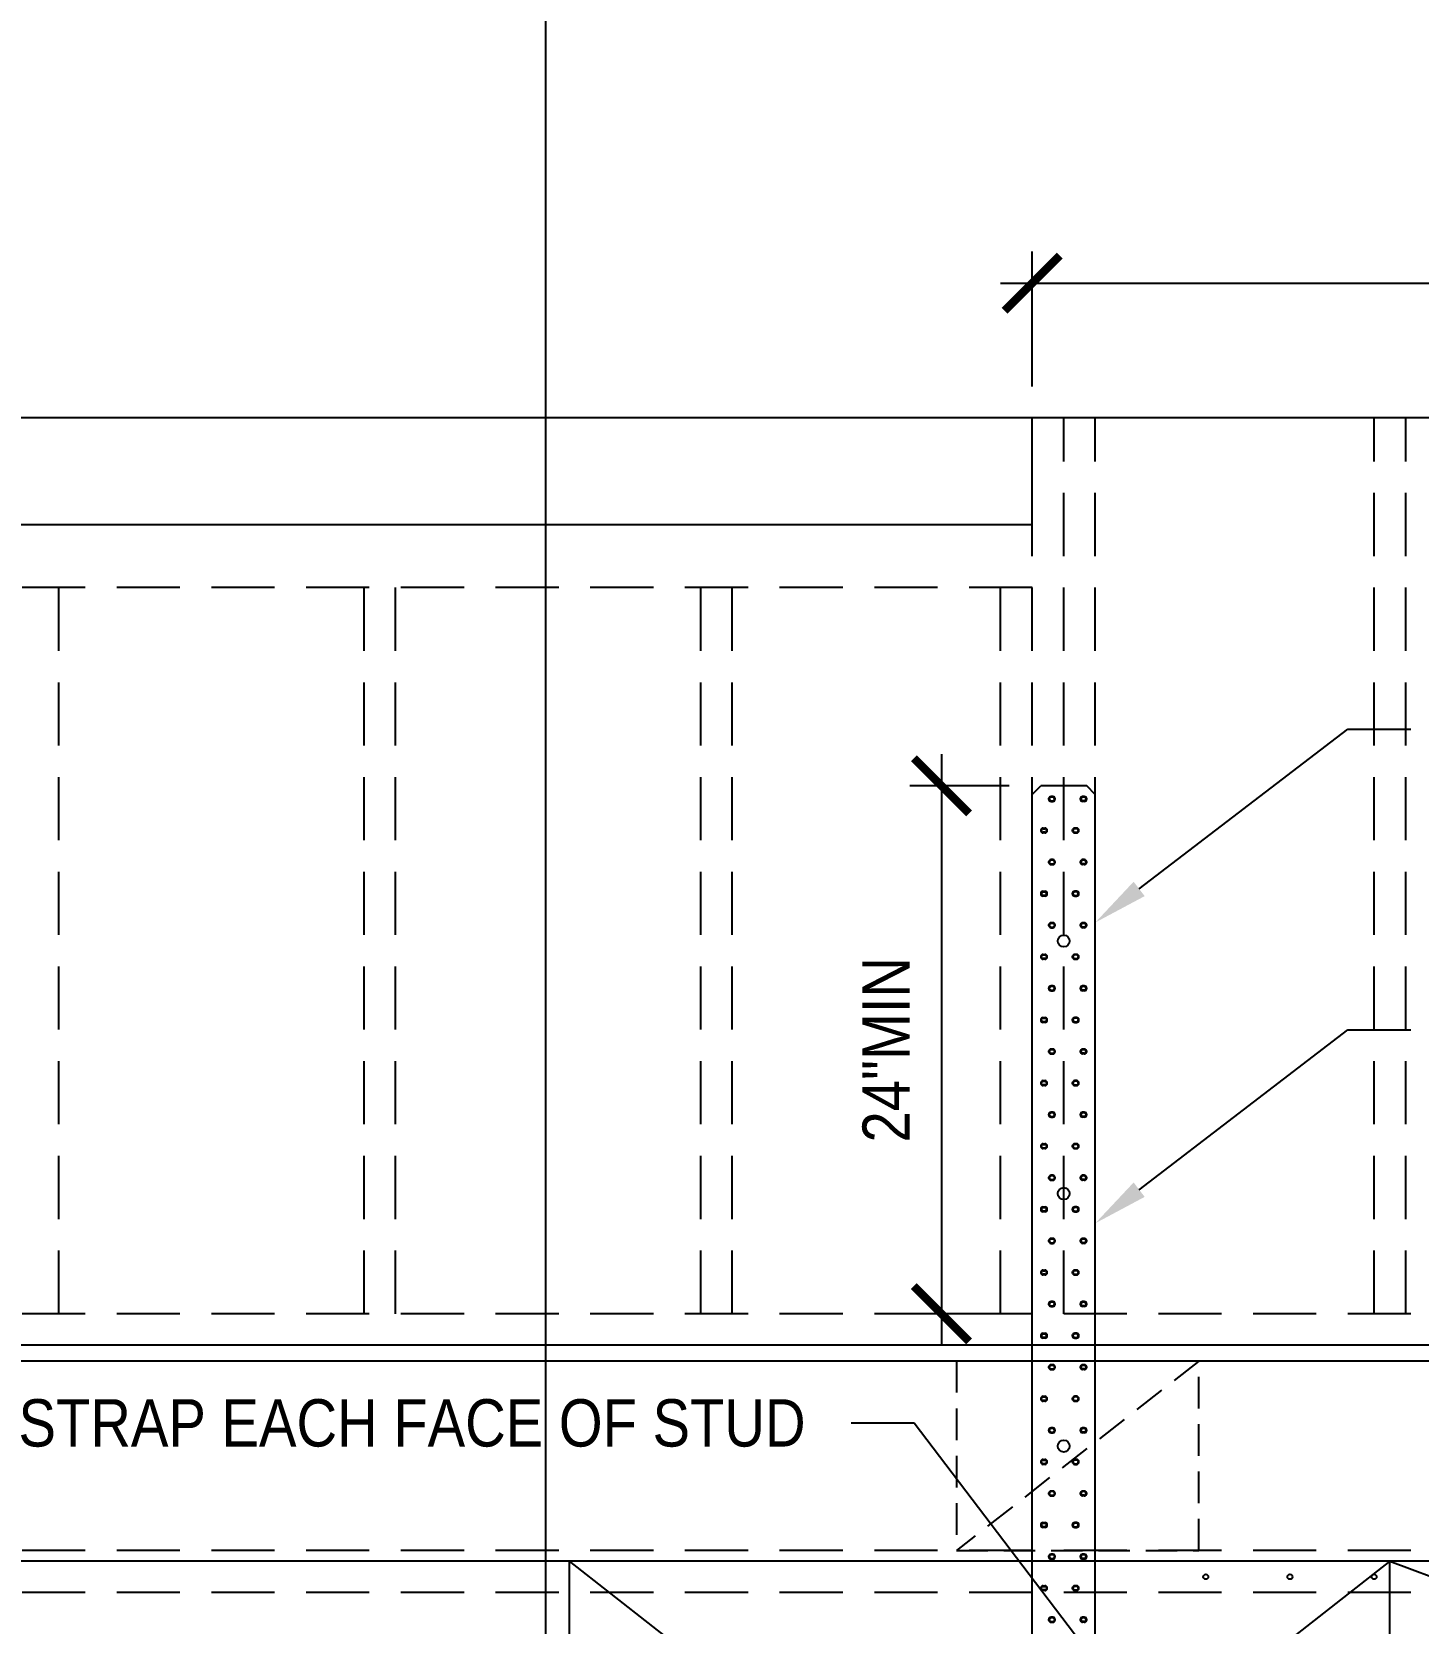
# Model space of a CAD drawing. Header units: inches. Extents: x -16404 to 14624, y -1591 to 16152.
# Drawn here: x -8966.4 to -8900.5, y 3098.9 to 3174.6 of the extents above; entities that cross this region are included whole.
import ezdxf
from ezdxf import colors
from ezdxf.entities.mleader import LeaderData, LeaderLine
from ezdxf.math import Vec2, Vec3

# ---------------------------------------------------------------- set-up
doc = ezdxf.new("R2010")
doc.units = ezdxf.units.IN
doc.header["$LTSCALE"] = 24
doc.header["$MEASUREMENT"] = 0
doc.linetypes.add('HIDDEN2', pattern=[0.1875, 0.125, -0.0625])
doc.linetypes.add('HIDDEN4', pattern=[0.09375, 0.0625, -0.03125])
doc.layers.get('0').update_dxf_attribs({"linetype": 'CONTINUOUS'})
doc.layers.get('DefPoints').update_dxf_attribs({"color": 251, "linetype": 'CONTINUOUS'})
for name, color, linetype in [('S-ANNO-DIMS', 2, 'CONTINUOUS'), ('S-ANNO-NOTE', 4, 'CONTINUOUS'), ('S-STEEL', 4, 'CONTINUOUS'), ('S-WOOD', 3, 'CONTINUOUS')]:
    doc.layers.add(name, color=color, linetype=linetype)
doc.layers.add('S-ANNO-GRID-NONPLOT', color=251, linetype='CONTINUOUS', plot=False)
doc.styles.add('Arial', font='arial.ttf', dxfattribs={"width": 0.85})
doc.dimstyles.new('DIM-24$0', dxfattribs={"dimscale": 24, "dimtxt": 0.09375, "dimasz": 0.109375, "dimexe": 0.0625, "dimexo": 0.0625, "dimgap": 0.0625, "dimtad": 1, "dimdec": 4, "dimzin": 11, "dimdsep": 46, "dimlunit": 4, "dimtxsty": 'Arial', "dimblk": 'ARCHTICK', "dimblk1": 'ARCHTICK', "dimblk2": 'ARCHTICK', "dimsah": 1, "dimcen": 0.125, "dimdle": 0.0625, "dimclrd": 256, "dimclre": 256, "dimclrt": 4, "dimadec": 0, "dimazin": 0, "dimtfac": 1, "dimtdec": 4, "dimtmove": 0, "dimatfit": 3, "dimldrblk": 'ARCHTICK', "dimfxl": 1, "dimfrac": 1, "dimtolj": 1, "dimtzin": 11, "dimarcsym": 0})
doc.dimstyles.new('DIM-24_Se', dxfattribs={"dimscale": 24, "dimtxt": 0.09375, "dimasz": 0.109375, "dimexe": 0.0625, "dimexo": 0.0625, "dimgap": 0.0625, "dimtad": 1, "dimdec": 4, "dimzin": 11, "dimdsep": 46, "dimlunit": 4, "dimtxsty": 'Arial', "dimblk": 'ARCHTICK', "dimcen": 0.125, "dimdle": 0.0625, "dimclrd": 256, "dimclre": 256, "dimclrt": 4, "dimadec": 0, "dimazin": 0, "dimtfac": 0.75, "dimtdec": 4, "dimtmove": 0, "dimatfit": 3, "dimfxl": 1, "dimfrac": 1, "dimtolj": 1, "dimtzin": 0, "dimarcsym": 0})

# ---------------------------------------------------------------- blocks, each defined once
blk = doc.blocks.new('_ARCHTICK')
at = {"color": 0, "linetype": 'ByBlock', "const_width": 0.15}
blk.add_lwpolyline([(-0.5, -0.5), (0.5, 0.5)], dxfattribs=at)
blk = doc.blocks.new('*D2103')
at = {"layer": 'DefPoints', "color": 0, "transparency": 16777216}
for p in [(-8837.84, 3162.612), (-8918.84, 3156.203), (-8837.84, 3156.203)]:
    blk.add_point(p, dxfattribs=at)
at = {"layer": 'S-ANNO-DIMS', "lineweight": -2, "transparency": 16777216}
for p, q in [((-8918.84, 3157.703), (-8918.84, 3164.112)), ((-8837.84, 3157.703), (-8837.84, 3164.112)), ((-8920.34, 3162.612), (-8836.34, 3162.612))]:
    blk.add_line(p, q, dxfattribs=at)
at = {"layer": 'S-ANNO-DIMS', "lineweight": -2, "transparency": 16777216, "xscale": 2.625, "yscale": 2.625, "zscale": 2.625, "rotation": 180}
blk.add_blockref('_ARCHTICK', (-8918.84, 3162.612), dxfattribs=at)
at = {"layer": 'S-ANNO-DIMS', "lineweight": -2, "transparency": 16777216, "xscale": 2.625, "yscale": 2.625, "zscale": 2.625}
blk.add_blockref('_ARCHTICK', (-8837.84, 3162.612), dxfattribs=at)
at = {"layer": 'S-ANNO-DIMS', "color": 4, "transparency": 16777216, "insert": (-8878.34, 3165.275), "char_height": 2.25, "attachment_point": 5, "style": 'Arial'}
blk.add_mtext('\\A1;S.W.', dxfattribs=at)
blk = doc.blocks.new('*D2115')
at = {"layer": 'DefPoints', "color": 0, "transparency": 16777216}
for p in [(-8918.434, 3138.726), (-8923.149, 3113.641), (-8918.84, 3113.641)]:
    blk.add_point(p, dxfattribs=at)
at = {"layer": 'S-ANNO-DIMS', "lineweight": -2, "transparency": 16777216}
for p, q in [((-8923.149, 3140.226), (-8923.149, 3112.141)), ((-8919.934, 3138.726), (-8924.649, 3138.726)), ((-8920.34, 3113.641), (-8924.649, 3113.641))]:
    blk.add_line(p, q, dxfattribs=at)
at = {"layer": 'S-ANNO-DIMS', "lineweight": -2, "transparency": 16777216, "xscale": 2.625, "yscale": 2.625, "zscale": 2.625}
for p, rotation in [((-8923.149, 3138.726), 90), ((-8923.149, 3113.641), 270)]:
    blk.add_blockref('_ARCHTICK', p, dxfattribs=dict(at, rotation=rotation))
at = {"layer": 'S-ANNO-DIMS', "color": 4, "transparency": 16777216, "insert": (-8925.779, 3126.184), "char_height": 2.25, "attachment_point": 5, "rotation": 90, "style": 'Arial'}
blk.add_mtext('\\A1;24"MIN', dxfattribs=at)
blk = doc.blocks.new('Se_24x36_DETAILS_GRID')
blk.add_line((7.7674, 7.6667), (7.7674, 15.3333))

msp = doc.modelspace()

# ---------------------------------------------------------------- linework, layer by layer
at = {"layer": 'S-STEEL'}
for p, q in [((-8918.83992, 3138.31975), (-8918.43367, 3138.726)), ((-8918.83992, 3087.36331), (-8918.83992, 3138.31975)), ((-8916.24617, 3138.726), (-8918.43367, 3138.726)), ((-8917.86292, 3138.21775), (-8917.94192, 3138.21775)), ((-8917.86292, 3138.21775), (-8917.94192, 3138.21775)), ((-8917.86292, 3138.1865), (-8917.94192, 3138.1865)), ((-8917.86292, 3138.1865), (-8917.94192, 3138.1865)), ((-8917.94192, 3138.0155), (-8917.86292, 3138.0155)), ((-8917.94192, 3138.0155), (-8917.86292, 3138.0155)), ((-8917.94192, 3137.98425), (-8917.86292, 3137.98425)), ((-8917.94192, 3137.98425), (-8917.86292, 3137.98425)), ((-8916.36292, 3138.21775), (-8916.44192, 3138.21775)), ((-8916.36292, 3138.21775), (-8916.44192, 3138.21775)), ((-8916.36292, 3138.1865), (-8916.44192, 3138.1865)), ((-8916.36292, 3138.1865), (-8916.44192, 3138.1865)), ((-8916.36292, 3138.0155), (-8916.44192, 3138.0155)), ((-8916.36292, 3138.0155), (-8916.44192, 3138.0155)), ((-8916.36292, 3137.98425), (-8916.44192, 3137.98425)), ((-8916.36292, 3137.98425), (-8916.44192, 3137.98425)), ((-8915.83992, 3138.31975), (-8916.24617, 3138.726)), ((-8915.83992, 3087.47403), (-8915.83992, 3138.31975)), ((-8918.31692, 3136.71775), (-8918.23792, 3136.71775)), ((-8918.31692, 3136.6865), (-8918.23792, 3136.6865)), ((-8918.23792, 3136.5155), (-8918.31692, 3136.5155)), ((-8918.23792, 3136.48425), (-8918.31692, 3136.48425)), ((-8916.73792, 3136.71775), (-8916.81692, 3136.71775)), ((-8916.73792, 3136.6865), (-8916.81692, 3136.6865)), ((-8916.81692, 3136.5155), (-8916.73792, 3136.5155)), ((-8916.81692, 3136.48425), (-8916.73792, 3136.48425)), ((-8917.86292, 3135.21775), (-8917.94192, 3135.21775)), ((-8917.86292, 3135.1865), (-8917.94192, 3135.1865)), ((-8917.94192, 3135.0155), (-8917.86292, 3135.0155)), ((-8917.94192, 3134.98425), (-8917.86292, 3134.98425)), ((-8916.36292, 3135.21775), (-8916.44192, 3135.21775)), ((-8916.36292, 3135.1865), (-8916.44192, 3135.1865)), ((-8916.36292, 3135.0155), (-8916.44192, 3135.0155)), ((-8916.36292, 3134.98425), (-8916.44192, 3134.98425)), ((-8918.31692, 3133.71775), (-8918.23792, 3133.71775)), ((-8918.31692, 3133.6865), (-8918.23792, 3133.6865)), ((-8918.23792, 3133.5155), (-8918.31692, 3133.5155)), ((-8918.23792, 3133.48425), (-8918.31692, 3133.48425)), ((-8916.73792, 3133.71775), (-8916.81692, 3133.71775)), ((-8916.73792, 3133.6865), (-8916.81692, 3133.6865)), ((-8916.81692, 3133.5155), (-8916.73792, 3133.5155)), ((-8916.81692, 3133.48425), (-8916.73792, 3133.48425)), ((-8917.86292, 3132.21775), (-8917.94192, 3132.21775)), ((-8917.86292, 3132.1865), (-8917.94192, 3132.1865)), ((-8917.94192, 3132.0155), (-8917.86292, 3132.0155)), ((-8917.94192, 3131.98425), (-8917.86292, 3131.98425)), ((-8916.36292, 3132.21775), (-8916.44192, 3132.21775)), ((-8916.36292, 3132.1865), (-8916.44192, 3132.1865)), ((-8916.36292, 3132.0155), (-8916.44192, 3132.0155)), ((-8916.36292, 3131.98425), (-8916.44192, 3131.98425)), ((-8918.31692, 3130.71775), (-8918.23792, 3130.71775)), ((-8918.31692, 3130.6865), (-8918.23792, 3130.6865)), ((-8918.23792, 3130.5155), (-8918.31692, 3130.5155)), ((-8918.23792, 3130.48425), (-8918.31692, 3130.48425)), ((-8916.73792, 3130.71775), (-8916.81692, 3130.71775)), ((-8916.73792, 3130.6865), (-8916.81692, 3130.6865)), ((-8916.81692, 3130.5155), (-8916.73792, 3130.5155)), ((-8916.81692, 3130.48425), (-8916.73792, 3130.48425)), ((-8917.86292, 3129.21775), (-8917.94192, 3129.21775)), ((-8917.86292, 3129.1865), (-8917.94192, 3129.1865)), ((-8917.94192, 3129.0155), (-8917.86292, 3129.0155)), ((-8917.94192, 3128.98425), (-8917.86292, 3128.98425)), ((-8916.36292, 3129.21775), (-8916.44192, 3129.21775)), ((-8916.36292, 3129.1865), (-8916.44192, 3129.1865)), ((-8916.36292, 3129.0155), (-8916.44192, 3129.0155)), ((-8916.36292, 3128.98425), (-8916.44192, 3128.98425)), ((-8918.31692, 3127.71775), (-8918.23792, 3127.71775)), ((-8918.31692, 3127.6865), (-8918.23792, 3127.6865)), ((-8918.23792, 3127.5155), (-8918.31692, 3127.5155)), ((-8918.23792, 3127.48425), (-8918.31692, 3127.48425)), ((-8916.73792, 3127.71775), (-8916.81692, 3127.71775)), ((-8916.73792, 3127.6865), (-8916.81692, 3127.6865)), ((-8916.81692, 3127.5155), (-8916.73792, 3127.5155)), ((-8916.81692, 3127.48425), (-8916.73792, 3127.48425)), ((-8917.86292, 3126.21775), (-8917.94192, 3126.21775)), ((-8917.86292, 3126.1865), (-8917.94192, 3126.1865)), ((-8917.94192, 3126.0155), (-8917.86292, 3126.0155)), ((-8917.94192, 3125.98425), (-8917.86292, 3125.98425)), ((-8916.36292, 3126.21775), (-8916.44192, 3126.21775)), ((-8916.36292, 3126.1865), (-8916.44192, 3126.1865)), ((-8916.36292, 3126.0155), (-8916.44192, 3126.0155)), ((-8916.36292, 3125.98425), (-8916.44192, 3125.98425)), ((-8918.31692, 3124.71775), (-8918.23792, 3124.71775)), ((-8918.31692, 3124.6865), (-8918.23792, 3124.6865)), ((-8918.23792, 3124.5155), (-8918.31692, 3124.5155)), ((-8918.23792, 3124.48425), (-8918.31692, 3124.48425)), ((-8916.73792, 3124.71775), (-8916.81692, 3124.71775)), ((-8916.73792, 3124.6865), (-8916.81692, 3124.6865)), ((-8916.81692, 3124.5155), (-8916.73792, 3124.5155)), ((-8916.81692, 3124.48425), (-8916.73792, 3124.48425)), ((-8917.86292, 3123.21775), (-8917.94192, 3123.21775)), ((-8917.86292, 3123.1865), (-8917.94192, 3123.1865)), ((-8917.94192, 3123.0155), (-8917.86292, 3123.0155)), ((-8917.94192, 3122.98425), (-8917.86292, 3122.98425)), ((-8916.36292, 3123.21775), (-8916.44192, 3123.21775)), ((-8916.36292, 3123.1865), (-8916.44192, 3123.1865)), ((-8916.36292, 3123.0155), (-8916.44192, 3123.0155)), ((-8916.36292, 3122.98425), (-8916.44192, 3122.98425)), ((-8918.31692, 3121.71775), (-8918.23792, 3121.71775)), ((-8918.31692, 3121.6865), (-8918.23792, 3121.6865)), ((-8918.23792, 3121.5155), (-8918.31692, 3121.5155)), ((-8918.23792, 3121.48425), (-8918.31692, 3121.48425)), ((-8916.73792, 3121.71775), (-8916.81692, 3121.71775)), ((-8916.73792, 3121.6865), (-8916.81692, 3121.6865)), ((-8916.81692, 3121.5155), (-8916.73792, 3121.5155)), ((-8916.81692, 3121.48425), (-8916.73792, 3121.48425)), ((-8917.86292, 3120.21775), (-8917.94192, 3120.21775)), ((-8917.86292, 3120.1865), (-8917.94192, 3120.1865)), ((-8917.94192, 3120.0155), (-8917.86292, 3120.0155)), ((-8917.94192, 3119.98425), (-8917.86292, 3119.98425)), ((-8916.36292, 3120.21775), (-8916.44192, 3120.21775)), ((-8916.36292, 3120.1865), (-8916.44192, 3120.1865)), ((-8916.36292, 3120.0155), (-8916.44192, 3120.0155)), ((-8916.36292, 3119.98425), (-8916.44192, 3119.98425)), ((-8918.31692, 3118.71775), (-8918.23792, 3118.71775)), ((-8918.31692, 3118.6865), (-8918.23792, 3118.6865)), ((-8918.23792, 3118.5155), (-8918.31692, 3118.5155)), ((-8918.23792, 3118.48425), (-8918.31692, 3118.48425)), ((-8916.73792, 3118.71775), (-8916.81692, 3118.71775)), ((-8916.73792, 3118.6865), (-8916.81692, 3118.6865)), ((-8916.81692, 3118.5155), (-8916.73792, 3118.5155)), ((-8916.81692, 3118.48425), (-8916.73792, 3118.48425)), ((-8917.86292, 3117.21775), (-8917.94192, 3117.21775)), ((-8917.86292, 3117.1865), (-8917.94192, 3117.1865)), ((-8917.94192, 3117.0155), (-8917.86292, 3117.0155)), ((-8917.94192, 3116.98425), (-8917.86292, 3116.98425)), ((-8916.36292, 3117.21775), (-8916.44192, 3117.21775)), ((-8916.36292, 3117.1865), (-8916.44192, 3117.1865)), ((-8916.36292, 3117.0155), (-8916.44192, 3117.0155)), ((-8916.36292, 3116.98425), (-8916.44192, 3116.98425)), ((-8918.31692, 3115.71775), (-8918.23792, 3115.71775)), ((-8918.31692, 3115.6865), (-8918.23792, 3115.6865)), ((-8918.23792, 3115.5155), (-8918.31692, 3115.5155)), ((-8918.23792, 3115.48425), (-8918.31692, 3115.48425)), ((-8916.73792, 3115.71775), (-8916.81692, 3115.71775)), ((-8916.73792, 3115.6865), (-8916.81692, 3115.6865)), ((-8916.81692, 3115.5155), (-8916.73792, 3115.5155)), ((-8916.81692, 3115.48425), (-8916.73792, 3115.48425)), ((-8917.86292, 3114.21775), (-8917.94192, 3114.21775)), ((-8917.86292, 3114.1865), (-8917.94192, 3114.1865)), ((-8917.94192, 3114.0155), (-8917.86292, 3114.0155)), ((-8917.94192, 3113.98425), (-8917.86292, 3113.98425)), ((-8916.36292, 3114.21775), (-8916.44192, 3114.21775)), ((-8916.36292, 3114.1865), (-8916.44192, 3114.1865)), ((-8916.36292, 3114.0155), (-8916.44192, 3114.0155)), ((-8916.36292, 3113.98425), (-8916.44192, 3113.98425)), ((-8918.31692, 3112.71775), (-8918.23792, 3112.71775)), ((-8918.31692, 3112.6865), (-8918.23792, 3112.6865)), ((-8918.23792, 3112.5155), (-8918.31692, 3112.5155)), ((-8918.23792, 3112.48425), (-8918.31692, 3112.48425)), ((-8916.73792, 3112.71775), (-8916.81692, 3112.71775)), ((-8916.73792, 3112.6865), (-8916.81692, 3112.6865)), ((-8916.81692, 3112.5155), (-8916.73792, 3112.5155)), ((-8916.81692, 3112.48425), (-8916.73792, 3112.48425)), ((-8917.86292, 3111.21775), (-8917.94192, 3111.21775)), ((-8917.86292, 3111.1865), (-8917.94192, 3111.1865)), ((-8917.94192, 3111.0155), (-8917.86292, 3111.0155)), ((-8917.94192, 3110.98425), (-8917.86292, 3110.98425)), ((-8916.36292, 3111.21775), (-8916.44192, 3111.21775)), ((-8916.36292, 3111.1865), (-8916.44192, 3111.1865)), ((-8916.36292, 3111.0155), (-8916.44192, 3111.0155)), ((-8916.36292, 3110.98425), (-8916.44192, 3110.98425)), ((-8918.31692, 3109.71775), (-8918.23792, 3109.71775)), ((-8918.31692, 3109.6865), (-8918.23792, 3109.6865)), ((-8918.23792, 3109.5155), (-8918.31692, 3109.5155)), ((-8918.23792, 3109.48425), (-8918.31692, 3109.48425)), ((-8916.73792, 3109.71775), (-8916.81692, 3109.71775)), ((-8916.73792, 3109.6865), (-8916.81692, 3109.6865)), ((-8916.81692, 3109.5155), (-8916.73792, 3109.5155)), ((-8916.81692, 3109.48425), (-8916.73792, 3109.48425)), ((-8917.86292, 3108.21775), (-8917.94192, 3108.21775)), ((-8917.86292, 3108.1865), (-8917.94192, 3108.1865)), ((-8917.94192, 3108.0155), (-8917.86292, 3108.0155)), ((-8917.94192, 3107.98425), (-8917.86292, 3107.98425)), ((-8916.36292, 3108.21775), (-8916.44192, 3108.21775)), ((-8916.36292, 3108.1865), (-8916.44192, 3108.1865)), ((-8916.36292, 3108.0155), (-8916.44192, 3108.0155)), ((-8916.36292, 3107.98425), (-8916.44192, 3107.98425)), ((-8918.31692, 3106.71775), (-8918.23792, 3106.71775)), ((-8918.31692, 3106.6865), (-8918.23792, 3106.6865)), ((-8918.23792, 3106.5155), (-8918.31692, 3106.5155)), ((-8918.23792, 3106.48425), (-8918.31692, 3106.48425)), ((-8916.73792, 3106.71775), (-8916.81692, 3106.71775)), ((-8916.73792, 3106.6865), (-8916.81692, 3106.6865)), ((-8916.81692, 3106.5155), (-8916.73792, 3106.5155)), ((-8916.81692, 3106.48425), (-8916.73792, 3106.48425)), ((-8917.86292, 3105.21775), (-8917.94192, 3105.21775)), ((-8917.86292, 3105.1865), (-8917.94192, 3105.1865)), ((-8917.94192, 3105.0155), (-8917.86292, 3105.0155)), ((-8917.94192, 3104.98425), (-8917.86292, 3104.98425)), ((-8916.36292, 3105.21775), (-8916.44192, 3105.21775)), ((-8916.36292, 3105.1865), (-8916.44192, 3105.1865)), ((-8916.36292, 3105.0155), (-8916.44192, 3105.0155)), ((-8916.36292, 3104.98425), (-8916.44192, 3104.98425)), ((-8918.31692, 3103.71775), (-8918.23792, 3103.71775)), ((-8918.31692, 3103.6865), (-8918.23792, 3103.6865)), ((-8918.23792, 3103.5155), (-8918.31692, 3103.5155)), ((-8918.23792, 3103.48425), (-8918.31692, 3103.48425)), ((-8916.73792, 3103.71775), (-8916.81692, 3103.71775)), ((-8916.73792, 3103.6865), (-8916.81692, 3103.6865)), ((-8916.81692, 3103.5155), (-8916.73792, 3103.5155)), ((-8916.81692, 3103.48425), (-8916.73792, 3103.48425)), ((-8917.86292, 3102.21775), (-8917.94192, 3102.21775)), ((-8917.86292, 3102.1865), (-8917.94192, 3102.1865)), ((-8917.94192, 3102.0155), (-8917.86292, 3102.0155)), ((-8917.94192, 3101.98425), (-8917.86292, 3101.98425)), ((-8916.36292, 3102.21775), (-8916.44192, 3102.21775)), ((-8916.36292, 3102.1865), (-8916.44192, 3102.1865)), ((-8916.36292, 3102.0155), (-8916.44192, 3102.0155)), ((-8916.36292, 3101.98425), (-8916.44192, 3101.98425)), ((-8918.31692, 3100.71775), (-8918.23792, 3100.71775)), ((-8918.31692, 3100.6865), (-8918.23792, 3100.6865)), ((-8918.23792, 3100.5155), (-8918.31692, 3100.5155)), ((-8918.23792, 3100.48425), (-8918.31692, 3100.48425)), ((-8916.73792, 3100.71775), (-8916.81692, 3100.71775)), ((-8916.73792, 3100.6865), (-8916.81692, 3100.6865)), ((-8916.81692, 3100.5155), (-8916.73792, 3100.5155)), ((-8916.81692, 3100.48425), (-8916.73792, 3100.48425)), ((-8917.86292, 3099.21775), (-8917.94192, 3099.21775)), ((-8917.86292, 3099.1865), (-8917.94192, 3099.1865)), ((-8917.94192, 3099.0155), (-8917.86292, 3099.0155)), ((-8917.94192, 3098.98425), (-8917.86292, 3098.98425)), ((-8916.36292, 3099.21775), (-8916.44192, 3099.21775)), ((-8916.36292, 3099.1865), (-8916.44192, 3099.1865)), ((-8916.36292, 3099.0155), (-8916.44192, 3099.0155)), ((-8916.36292, 3098.98425), (-8916.44192, 3098.98425))]:
    msp.add_line(p, q, dxfattribs=at)
for centre in [(-8917.33992, 3131.351), (-8917.33992, 3119.351), (-8917.33992, 3107.351)]:
    msp.add_circle(centre, 0.28125, dxfattribs=at)
for centre, radius, start, end in [((-8917.94192, 3138.101), 0.11675, 90, 270), ((-8917.94192, 3138.101), 0.11675, 90, 270), ((-8917.94192, 3138.101), 0.0855, 90, 270), ((-8917.94192, 3138.101), 0.0855, 90, 270), ((-8917.86292, 3138.101), 0.11675, 270, 90), ((-8917.86292, 3138.101), 0.11675, 270, 90), ((-8917.86292, 3138.101), 0.0855, 270, 90), ((-8917.86292, 3138.101), 0.0855, 270, 90), ((-8916.44192, 3138.101), 0.11675, 90, 270), ((-8916.44192, 3138.101), 0.11675, 90, 270), ((-8916.44192, 3138.101), 0.0855, 90, 270), ((-8916.44192, 3138.101), 0.0855, 90, 270), ((-8916.36292, 3138.101), 0.11675, 270, 90), ((-8916.36292, 3138.101), 0.11675, 270, 90), ((-8916.36292, 3138.101), 0.0855, 270, 90), ((-8916.36292, 3138.101), 0.0855, 270, 90), ((-8918.31692, 3136.601), 0.11675, 90, 270), ((-8918.31692, 3136.601), 0.0855, 90, 270), ((-8918.23792, 3136.601), 0.11675, 270, 90), ((-8918.23792, 3136.601), 0.0855, 270, 90), ((-8916.81692, 3136.601), 0.11675, 90, 270), ((-8916.81692, 3136.601), 0.0855, 90, 270), ((-8916.73792, 3136.601), 0.11675, 270, 90), ((-8916.73792, 3136.601), 0.0855, 270, 90), ((-8917.94192, 3135.101), 0.11675, 90, 270), ((-8917.94192, 3135.101), 0.0855, 90, 270), ((-8917.86292, 3135.101), 0.11675, 270, 90), ((-8917.86292, 3135.101), 0.0855, 270, 90), ((-8916.44192, 3135.101), 0.11675, 90, 270), ((-8916.44192, 3135.101), 0.0855, 90, 270), ((-8916.36292, 3135.101), 0.11675, 270, 90), ((-8916.36292, 3135.101), 0.0855, 270, 90), ((-8918.31692, 3133.601), 0.11675, 90, 270), ((-8918.31692, 3133.601), 0.0855, 90, 270), ((-8918.23792, 3133.601), 0.11675, 270, 90), ((-8918.23792, 3133.601), 0.0855, 270, 90), ((-8916.81692, 3133.601), 0.11675, 90, 270), ((-8916.81692, 3133.601), 0.0855, 90, 270), ((-8916.73792, 3133.601), 0.11675, 270, 90), ((-8916.73792, 3133.601), 0.0855, 270, 90), ((-8917.94192, 3132.101), 0.11675, 90, 270), ((-8917.94192, 3132.101), 0.0855, 90, 270), ((-8917.86292, 3132.101), 0.11675, 270, 90), ((-8917.86292, 3132.101), 0.0855, 270, 90), ((-8916.44192, 3132.101), 0.11675, 90, 270), ((-8916.44192, 3132.101), 0.0855, 90, 270), ((-8916.36292, 3132.101), 0.11675, 270, 90), ((-8916.36292, 3132.101), 0.0855, 270, 90), ((-8918.31692, 3130.601), 0.11675, 90, 270), ((-8918.31692, 3130.601), 0.0855, 90, 270), ((-8918.23792, 3130.601), 0.11675, 270, 90), ((-8918.23792, 3130.601), 0.0855, 270, 90), ((-8916.81692, 3130.601), 0.11675, 90, 270), ((-8916.81692, 3130.601), 0.0855, 90, 270), ((-8916.73792, 3130.601), 0.11675, 270, 90), ((-8916.73792, 3130.601), 0.0855, 270, 90), ((-8917.94192, 3129.101), 0.11675, 90, 270), ((-8917.94192, 3129.101), 0.0855, 90, 270), ((-8917.86292, 3129.101), 0.11675, 270, 90), ((-8917.86292, 3129.101), 0.0855, 270, 90), ((-8916.44192, 3129.101), 0.11675, 90, 270), ((-8916.44192, 3129.101), 0.0855, 90, 270), ((-8916.36292, 3129.101), 0.11675, 270, 90), ((-8916.36292, 3129.101), 0.0855, 270, 90), ((-8918.31692, 3127.601), 0.11675, 90, 270), ((-8918.31692, 3127.601), 0.0855, 90, 270), ((-8918.23792, 3127.601), 0.11675, 270, 90), ((-8918.23792, 3127.601), 0.0855, 270, 90), ((-8916.81692, 3127.601), 0.11675, 90, 270), ((-8916.81692, 3127.601), 0.0855, 90, 270), ((-8916.73792, 3127.601), 0.11675, 270, 90), ((-8916.73792, 3127.601), 0.0855, 270, 90), ((-8917.94192, 3126.101), 0.11675, 90, 270), ((-8917.94192, 3126.101), 0.0855, 90, 270), ((-8917.86292, 3126.101), 0.11675, 270, 90), ((-8917.86292, 3126.101), 0.0855, 270, 90), ((-8916.44192, 3126.101), 0.11675, 90, 270), ((-8916.44192, 3126.101), 0.0855, 90, 270), ((-8916.36292, 3126.101), 0.11675, 270, 90), ((-8916.36292, 3126.101), 0.0855, 270, 90), ((-8918.31692, 3124.601), 0.11675, 90, 270), ((-8918.31692, 3124.601), 0.0855, 90, 270), ((-8918.23792, 3124.601), 0.11675, 270, 90), ((-8918.23792, 3124.601), 0.0855, 270, 90), ((-8916.81692, 3124.601), 0.11675, 90, 270), ((-8916.81692, 3124.601), 0.0855, 90, 270), ((-8916.73792, 3124.601), 0.11675, 270, 90), ((-8916.73792, 3124.601), 0.0855, 270, 90), ((-8917.94192, 3123.101), 0.11675, 90, 270), ((-8917.94192, 3123.101), 0.0855, 90, 270), ((-8917.86292, 3123.101), 0.11675, 270, 90), ((-8917.86292, 3123.101), 0.0855, 270, 90), ((-8916.44192, 3123.101), 0.11675, 90, 270), ((-8916.44192, 3123.101), 0.0855, 90, 270), ((-8916.36292, 3123.101), 0.11675, 270, 90), ((-8916.36292, 3123.101), 0.0855, 270, 90), ((-8918.31692, 3121.601), 0.11675, 90, 270), ((-8918.31692, 3121.601), 0.0855, 90, 270), ((-8918.23792, 3121.601), 0.11675, 270, 90), ((-8918.23792, 3121.601), 0.0855, 270, 90), ((-8916.81692, 3121.601), 0.11675, 90, 270), ((-8916.81692, 3121.601), 0.0855, 90, 270), ((-8916.73792, 3121.601), 0.11675, 270, 90), ((-8916.73792, 3121.601), 0.0855, 270, 90), ((-8917.94192, 3120.101), 0.11675, 90, 270), ((-8917.94192, 3120.101), 0.0855, 90, 270), ((-8917.86292, 3120.101), 0.11675, 270, 90), ((-8917.86292, 3120.101), 0.0855, 270, 90), ((-8916.44192, 3120.101), 0.11675, 90, 270), ((-8916.44192, 3120.101), 0.0855, 90, 270), ((-8916.36292, 3120.101), 0.11675, 270, 90), ((-8916.36292, 3120.101), 0.0855, 270, 90), ((-8918.31692, 3118.601), 0.11675, 90, 270), ((-8918.31692, 3118.601), 0.0855, 90, 270), ((-8918.23792, 3118.601), 0.11675, 270, 90), ((-8918.23792, 3118.601), 0.0855, 270, 90), ((-8916.81692, 3118.601), 0.11675, 90, 270), ((-8916.81692, 3118.601), 0.0855, 90, 270), ((-8916.73792, 3118.601), 0.11675, 270, 90), ((-8916.73792, 3118.601), 0.0855, 270, 90), ((-8917.94192, 3117.101), 0.11675, 90, 270), ((-8917.94192, 3117.101), 0.0855, 90, 270), ((-8917.86292, 3117.101), 0.11675, 270, 90), ((-8917.86292, 3117.101), 0.0855, 270, 90), ((-8916.44192, 3117.101), 0.11675, 90, 270), ((-8916.44192, 3117.101), 0.0855, 90, 270), ((-8916.36292, 3117.101), 0.11675, 270, 90), ((-8916.36292, 3117.101), 0.0855, 270, 90), ((-8918.31692, 3115.601), 0.11675, 90, 270), ((-8918.31692, 3115.601), 0.0855, 90, 270), ((-8918.23792, 3115.601), 0.11675, 270, 90), ((-8918.23792, 3115.601), 0.0855, 270, 90), ((-8916.81692, 3115.601), 0.11675, 90, 270), ((-8916.81692, 3115.601), 0.0855, 90, 270), ((-8916.73792, 3115.601), 0.11675, 270, 90), ((-8916.73792, 3115.601), 0.0855, 270, 90), ((-8917.94192, 3114.101), 0.11675, 90, 270), ((-8917.94192, 3114.101), 0.0855, 90, 270), ((-8917.86292, 3114.101), 0.11675, 270, 90), ((-8917.86292, 3114.101), 0.0855, 270, 90), ((-8916.44192, 3114.101), 0.11675, 90, 270), ((-8916.44192, 3114.101), 0.0855, 90, 270), ((-8916.36292, 3114.101), 0.11675, 270, 90), ((-8916.36292, 3114.101), 0.0855, 270, 90), ((-8918.31692, 3112.601), 0.11675, 90, 270), ((-8918.31692, 3112.601), 0.0855, 90, 270), ((-8918.23792, 3112.601), 0.11675, 270, 90), ((-8918.23792, 3112.601), 0.0855, 270, 90), ((-8916.81692, 3112.601), 0.11675, 90, 270), ((-8916.81692, 3112.601), 0.0855, 90, 270), ((-8916.73792, 3112.601), 0.11675, 270, 90), ((-8916.73792, 3112.601), 0.0855, 270, 90), ((-8917.94192, 3111.101), 0.11675, 90, 270), ((-8917.94192, 3111.101), 0.0855, 90, 270), ((-8917.86292, 3111.101), 0.11675, 270, 90), ((-8917.86292, 3111.101), 0.0855, 270, 90), ((-8916.44192, 3111.101), 0.11675, 90, 270), ((-8916.44192, 3111.101), 0.0855, 90, 270), ((-8916.36292, 3111.101), 0.11675, 270, 90), ((-8916.36292, 3111.101), 0.0855, 270, 90), ((-8918.31692, 3109.601), 0.11675, 90, 270), ((-8918.31692, 3109.601), 0.0855, 90, 270), ((-8918.23792, 3109.601), 0.11675, 270, 90), ((-8918.23792, 3109.601), 0.0855, 270, 90), ((-8916.81692, 3109.601), 0.11675, 90, 270), ((-8916.81692, 3109.601), 0.0855, 90, 270), ((-8916.73792, 3109.601), 0.11675, 270, 90), ((-8916.73792, 3109.601), 0.0855, 270, 90), ((-8917.94192, 3108.101), 0.11675, 90, 270), ((-8917.94192, 3108.101), 0.0855, 90, 270), ((-8917.86292, 3108.101), 0.11675, 270, 90), ((-8917.86292, 3108.101), 0.0855, 270, 90), ((-8916.44192, 3108.101), 0.11675, 90, 270), ((-8916.44192, 3108.101), 0.0855, 90, 270), ((-8916.36292, 3108.101), 0.11675, 270, 90), ((-8916.36292, 3108.101), 0.0855, 270, 90), ((-8918.31692, 3106.601), 0.11675, 90, 270), ((-8918.31692, 3106.601), 0.0855, 90, 270), ((-8918.23792, 3106.601), 0.11675, 270, 90), ((-8918.23792, 3106.601), 0.0855, 270, 90), ((-8916.81692, 3106.601), 0.11675, 90, 270), ((-8916.81692, 3106.601), 0.0855, 90, 270), ((-8916.73792, 3106.601), 0.11675, 270, 90), ((-8916.73792, 3106.601), 0.0855, 270, 90), ((-8917.94192, 3105.101), 0.11675, 90, 270), ((-8917.94192, 3105.101), 0.0855, 90, 270), ((-8917.86292, 3105.101), 0.11675, 270, 90), ((-8917.86292, 3105.101), 0.0855, 270, 90), ((-8916.44192, 3105.101), 0.11675, 90, 270), ((-8916.44192, 3105.101), 0.0855, 90, 270), ((-8916.36292, 3105.101), 0.11675, 270, 90), ((-8916.36292, 3105.101), 0.0855, 270, 90), ((-8918.31692, 3103.601), 0.11675, 90, 270), ((-8918.31692, 3103.601), 0.0855, 90, 270), ((-8918.23792, 3103.601), 0.11675, 270, 90), ((-8918.23792, 3103.601), 0.0855, 270, 90), ((-8916.81692, 3103.601), 0.11675, 90, 270), ((-8916.81692, 3103.601), 0.0855, 90, 270), ((-8916.73792, 3103.601), 0.11675, 270, 90), ((-8916.73792, 3103.601), 0.0855, 270, 90), ((-8917.94192, 3102.101), 0.11675, 90, 270), ((-8917.94192, 3102.101), 0.0855, 90, 270), ((-8917.86292, 3102.101), 0.11675, 270, 90), ((-8917.86292, 3102.101), 0.0855, 270, 90), ((-8916.44192, 3102.101), 0.11675, 90, 270), ((-8916.44192, 3102.101), 0.0855, 90, 270), ((-8916.36292, 3102.101), 0.11675, 270, 90), ((-8916.36292, 3102.101), 0.0855, 270, 90), ((-8918.31692, 3100.601), 0.11675, 90, 270), ((-8918.31692, 3100.601), 0.0855, 90, 270), ((-8918.23792, 3100.601), 0.11675, 270, 90), ((-8918.23792, 3100.601), 0.0855, 270, 90), ((-8916.81692, 3100.601), 0.11675, 90, 270), ((-8916.81692, 3100.601), 0.0855, 90, 270), ((-8916.73792, 3100.601), 0.11675, 270, 90), ((-8916.73792, 3100.601), 0.0855, 270, 90), ((-8917.94192, 3099.101), 0.11675, 90, 270), ((-8917.94192, 3099.101), 0.0855, 90, 270), ((-8917.86292, 3099.101), 0.11675, 270, 90), ((-8917.86292, 3099.101), 0.0855, 270, 90), ((-8916.44192, 3099.101), 0.11675, 90, 270), ((-8916.44192, 3099.101), 0.0855, 90, 270), ((-8916.36292, 3099.101), 0.11675, 270, 90), ((-8916.36292, 3099.101), 0.0855, 270, 90)]:
    msp.add_arc(centre, radius, start, end, dxfattribs=at)
at = {"layer": 'S-WOOD'}
for p, q in [((-8918.83992, 3151.14735), (-8918.83992, 3156.20349)), ((-8978.83992, 3151.14735), (-8918.83992, 3151.14735)), ((-8837.83992, 3112.14113), (-9120.56229, 3112.14113)), ((-8837.83992, 3111.39113), (-9120.56229, 3111.39113)), ((-8837.83992, 3101.89113), (-9120.56229, 3101.89113))]:
    msp.add_line(p, q, dxfattribs=at)
at = {"layer": 'S-WOOD', "linetype": 'HIDDEN2'}
for p, q in [((-8917.33992, 3113.64113), (-8917.33992, 3156.20349)), ((-8915.83992, 3113.64113), (-8915.83992, 3156.20349)), ((-8902.58992, 3113.64113), (-8902.58992, 3156.20349)), ((-8901.08992, 3113.64113), (-8901.08992, 3156.20349)), ((-8918.83992, 3113.64113), (-8918.83992, 3151.14735)), ((-8918.83992, 3148.14113), (-8978.83992, 3148.14113)), ((-8965.08992, 3113.64113), (-8965.08992, 3148.14113)), ((-8950.58992, 3113.64113), (-8950.58992, 3148.14113)), ((-8949.08992, 3113.64113), (-8949.08992, 3148.14113)), ((-8934.58992, 3113.64113), (-8934.58992, 3148.14113)), ((-8933.08992, 3113.64113), (-8933.08992, 3148.14113)), ((-8920.33992, 3113.64113), (-8920.33992, 3148.14113)), ((-8915.83992, 3082.14111), (-8915.83992, 3124.70347)), ((-8918.83992, 3082.14111), (-8918.83992, 3119.64733)), ((-8837.83992, 3113.64113), (-9120.56229, 3113.64113)), ((-8837.83992, 3102.39113), (-9120.56229, 3102.39113)), ((-8837.83992, 3100.39113), (-9120.56229, 3100.39113))]:
    msp.add_line(p, q, dxfattribs=at)
at = {"layer": 'S-WOOD', "color": 1}
for p, q in [((-8901.83992, 3101.89113), (-8940.83992, 3071.30687)), ((-8940.83992, 3101.89113), (-8901.83992, 3071.30687)), ((-8940.83992, 3101.89113), (-8940.83992, 3071.30687)), ((-8901.83992, 2993.89113), (-8901.83992, 3101.89113)), ((-8901.83992, 3101.89113), (-8869.83992, 3089.89113))]:
    msp.add_line(p, q, dxfattribs=at)
at = {"layer": 'S-WOOD', "color": 2}
msp.add_lwpolyline([(-8834.83992, 3156.20349), (-8997.08992, 3156.20349), (-9018.34883, 3152.01887), (-9032.72285, 3139.03008), (-9042.6741, 3133.29045), (-9057.60096, 3131.48836), (-9073.63353, 3129.41517), (-9085.79616, 3128.08603), (-9102.93441, 3126.59347), (-9120.56229, 3119.55706), (-9120.56229, 2985.91284)], dxfattribs=at)
at = {"layer": 'S-WOOD', "color": 1, "linetype": 'HIDDEN4'}
msp.add_lwpolyline([(-8910.91531, 3111.39113), (-8922.4422, 3111.39113), (-8922.4422, 3102.39113), (-8910.91531, 3102.39113), (-8910.91531, 3111.39113), (-8922.4422, 3102.39113)], dxfattribs=at)
at = {"layer": 'S-WOOD', "color": 1}
for centre in [(-8910.5899, 3101.14113), (-8906.5899, 3101.14113), (-8902.5899, 3101.14113)]:
    msp.add_circle(centre, 0.11946, dxfattribs=at)

# ---------------------------------------------------------------- block references
at = {"layer": 'S-ANNO-GRID-NONPLOT', "xscale": 24, "yscale": 24, "zscale": 24}
msp.add_blockref('Se_24x36_DETAILS_GRID', (-9128.3678, 2880), dxfattribs=at)

# ---------------------------------------------------------------- dimensions: what is measured, and where the dimension line sits
at = {"layer": 'S-ANNO-DIMS'}
dim = msp.add_linear_dim(base=(-8837.83992, 3162.61173), p1=(-8918.83992, 3156.20349), p2=(-8837.83992, 3156.20349), text='S.W.', dimstyle='DIM-24_Se', dxfattribs=at)
dim.commit()
dim.dimension.update_dxf_attribs({"geometry": '*D2103', "text_midpoint": (-8878.33992, 3165.2751)})
dim = msp.add_linear_dim(base=(-8923.14945, 3113.64113), p1=(-8918.43367, 3138.726), p2=(-8918.83992, 3113.64113), angle=90, text='24"MIN', dimstyle='DIM-24$0', dxfattribs=at)
dim.commit()
dim.dimension.update_dxf_attribs({"geometry": '*D2115', "text_midpoint": (-8923.14945, 3126.18356), "dimtype": 160})

# ---------------------------------------------------------------- leaders
at = {"layer": 'S-ANNO-NOTE'}
ml = msp.add_multileader_mtext('Standard', dxfattribs=at)
ml.set_content('{\\C256;HOLD-DOWN OR STRAP-TIE WHERE OCCURS PER PLAN}', color=4, style='Arial')
ml.set_leader_properties(color=2)
ml.build(insert=Vec2(0, 0))
ml.multileader.update_dxf_attribs({"dogleg_length": 0.36, "arrow_head_size": 2.625, "scale": 24})
ctx = ml.context
ctx.base_point, ctx.scale, ctx.char_height, ctx.arrow_head_size, ctx.landing_gap_size, ctx.plane_origin = Vec3(-8674.76133, 3146.10989), 24, 2.25, 2.625, 2.16, Vec3(-8596.32205, 3444.44472)
ctx.text_align_type = 2
notes = []
notes.append((ctx, [(0, (1, 1, 0), (-8642.254, 3146.10989), (-1, 0), 3, [(0, [(-8586.50727, 3115.68431)], 0, [])])]))
ctx.mtext.insert, ctx.mtext.width, ctx.mtext.alignment, ctx.mtext.flow_direction = Vec3(-8647.414, 3147.25408), 29.4027233, 3, 5
ml = msp.add_multileader_mtext('Standard', dxfattribs=at)
ml.set_content('HOLDOWN CONDITION WHERE DOES NOT LINE UP WITH WALL BELOW', color=4, style='Arial')
ml.set_leader_properties(color=2)
ml.build(insert=Vec2(0, 0))
ml.multileader.update_dxf_attribs({"dogleg_length": 0.36, "arrow_head_size": 2.625, "scale": 24})
ctx = ml.context
ctx.base_point, ctx.scale, ctx.char_height, ctx.arrow_head_size, ctx.landing_gap_size, ctx.plane_origin = Vec3(-8900.84267, 3141.42205), 24, 2.25, 2.625, 2.16, Vec3(-8891.75721, 3421.63667)
notes.append((ctx, [(1, (1, 1, 0), (-8903.84267, 3141.42205), (1, 0), 3, [(0, [(-8915.83992, 3132.23028)], 0, [])])]))
ctx.mtext.insert, ctx.mtext.width, ctx.mtext.flow_direction = Vec3(-8898.68267, 3142.56623), 44.2128159, 5
ml = msp.add_multileader_mtext('Standard', dxfattribs=at)
ml.set_content('EDGE OF PLYWD AT EXTERIOR WALL CONDITION', color=4, style='Arial')
ml.set_leader_properties(color=2)
ml.build(insert=Vec2(0, 0))
ml.multileader.update_dxf_attribs({"dogleg_length": 0.36, "arrow_head_size": 2.625, "scale": 24})
ctx = ml.context
ctx.base_point, ctx.scale, ctx.char_height, ctx.arrow_head_size, ctx.landing_gap_size, ctx.plane_origin = Vec3(-8754.64506, 3131.79177), 24, 2.25, 2.625, 2.16, Vec3(-8679.46123, 3405.84808)
ctx.text_align_type = 2
notes.append((ctx, [(0, (1, 1, 0), (-8724.56813, 3131.79177), (-1, 0), 3, [(0, [(-8704.47368, 3101.0346)], 0, [])])]))
ctx.mtext.insert, ctx.mtext.width, ctx.mtext.alignment, ctx.mtext.flow_direction = Vec3(-8729.72813, 3132.93595), 24.9676488, 3, 5
ml = msp.add_multileader_mtext('Standard', dxfattribs=at)
ml.set_content('CMST COILED STRAP WRAPPED AROUND HEADER AND FASTENED ON BOTH SIDES OF DOUBLED-UP STUDS', color=4, style='Arial')
ml.set_leader_properties(color=2)
ml.build(insert=Vec2(0, 0))
ml.multileader.update_dxf_attribs({"dogleg_length": 0.36, "arrow_head_size": 2.625, "scale": 24})
ctx = ml.context
ctx.base_point, ctx.scale, ctx.char_height, ctx.arrow_head_size, ctx.landing_gap_size, ctx.plane_origin = Vec3(-8900.84267, 3127.1312), 24, 2.25, 2.625, 2.16, Vec3(-8891.75721, 3407.34582)
notes.append((ctx, [(1, (1, 1, 0), (-8903.84267, 3127.1312), (1, 0), 3, [(0, [(-8915.83992, 3117.93943)], 0, [])])]))
ctx.mtext.insert, ctx.mtext.width, ctx.mtext.flow_direction = Vec3(-8898.68267, 3128.27538), 44.2128159, 5
ml = msp.add_multileader_mtext('Standard', dxfattribs=at)
ml.set_content('{\\C256;CONTINUOUS CMST STRAP EACH FACE OF STUD}', color=4, style='Arial')
ml.set_leader_properties(color=2)
ml.build(insert=Vec2(0, 0))
ml.multileader.update_dxf_attribs({"dogleg_length": 0.36, "arrow_head_size": 2.625, "scale": 24})
ctx = ml.context
ctx.base_point, ctx.scale, ctx.char_height, ctx.arrow_head_size, ctx.landing_gap_size, ctx.plane_origin = Vec3(-8957.85386, 3108.43564), 24, 2.25, 2.625, 2.16, Vec3(-8889.14928, 3380.32253)
ctx.text_align_type = 2
notes.append((ctx, [(0, (1, 1, 0), (-8924.44898, 3108.43564), (-1, 0), 3, [(1, [(-8938.58992, 3082.33361), (-8904.58992, 3082.33641)], 0, [])])]))
ctx.mtext.insert, ctx.mtext.width, ctx.mtext.alignment, ctx.mtext.flow_direction = Vec3(-8929.60898, 3109.57983), 28.9374323, 3, 5
ml = msp.add_multileader_mtext('Standard', dxfattribs=at)
ml.set_content('{\\C256;TOP PLATES. NOTE REQ. FOR 3x PLATES PER S.W. SCHED}', color=4, style='Arial')
ml.set_leader_properties(color=2)
ml.build(insert=Vec2(0, 0))
ml.multileader.update_dxf_attribs({"dogleg_length": 0.36, "arrow_head_size": 2.625, "scale": 24})
ctx = ml.context
ctx.base_point, ctx.scale, ctx.char_height, ctx.arrow_head_size, ctx.landing_gap_size, ctx.plane_origin = Vec3(-9062.20369, 3108.28879), 24, 2.25, 2.625, 2.16, Vec3(-9053.11824, 3388.50341)
notes.append((ctx, [(1, (1, 1, 0), (-9065.20369, 3108.28879), (1, 0), 3, [(0, [(-9070.85355, 3101.89113)], 0, [])])]))
ctx.mtext.insert, ctx.mtext.width, ctx.mtext.flow_direction = Vec3(-9060.04369, 3109.43298), 44.2128159, 5
ml = msp.add_multileader_mtext('Standard', dxfattribs=at)
ml.set_content('ECCQs WHERE HD IN HDR OCCURS', color=4, style='Arial')
ml.set_leader_properties(color=2)
ml.build(insert=Vec2(0, 0))
ml.multileader.update_dxf_attribs({"dogleg_length": 0.36, "arrow_head_size": 2.625, "scale": 24})
ctx = ml.context
ctx.base_point, ctx.scale, ctx.char_height, ctx.arrow_head_size, ctx.landing_gap_size, ctx.plane_origin = Vec3(-8567.21993, 3107.70064), 24, 2.25, 2.625, 2.16, Vec3(-8485.86636, 3406.03547)
ctx.text_align_type = 2
notes.append((ctx, [(0, (1, 1, 0), (-8525.85717, 3107.70064), (-1, 0), 3, [(1, [(-8537.76259, 3073.13918), (-8506.28282, 3073.13918)], 0, [])])]))
ctx.mtext.insert, ctx.mtext.width, ctx.mtext.alignment, ctx.mtext.flow_direction = Vec3(-8531.01717, 3108.84483), 37.9826907, 3, 5
for ctx, leaders in notes:
    for number, flags, end, landing, length, lines in leaders:
        leader = LeaderData()
        leader.index, (leader.has_last_leader_line, leader.has_dogleg_vector, leader.attachment_direction) = number, flags
        leader.last_leader_point, leader.dogleg_vector, leader.dogleg_length = Vec3(end), Vec3(landing), length
        for number, points, colour, breaks in lines:
            line = LeaderLine()
            line.index, line.vertices, line.color, line.breaks = number, Vec3.list(points), colors.encode_raw_color(colour), breaks
            leader.lines.append(line)
        ctx.leaders.append(leader)

doc.saveas('drawing.dxf')
